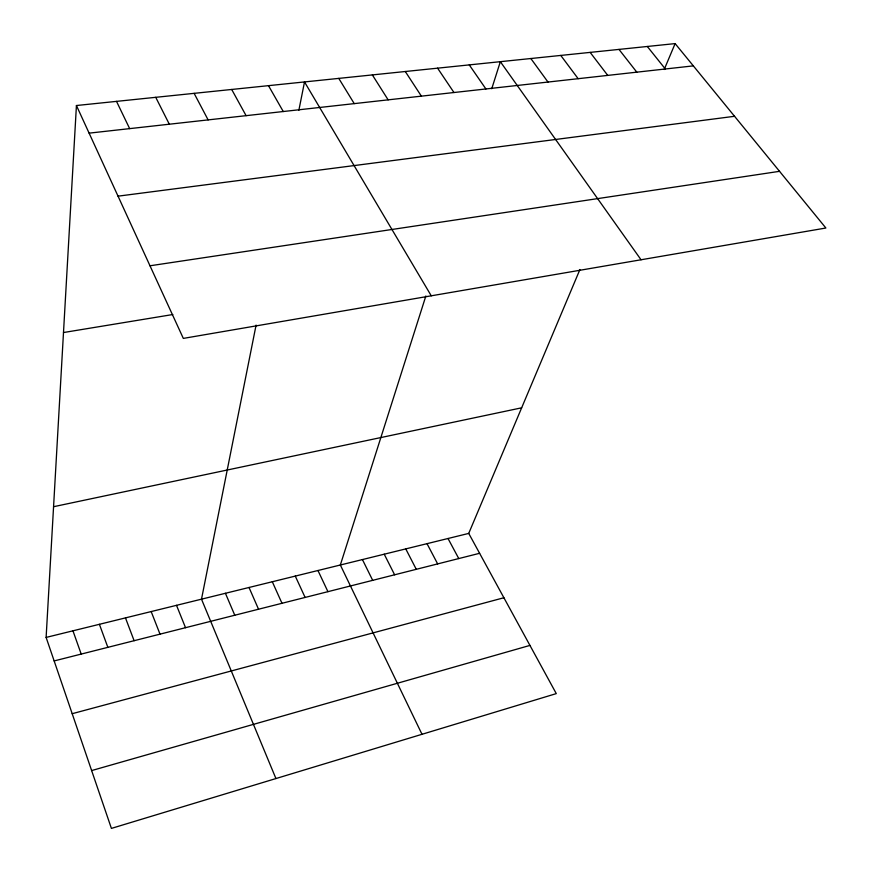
<?xml version="1.0" encoding="UTF-8"?>
<svg xmlns="http://www.w3.org/2000/svg" width="872" height="872" viewBox="0 0 872 872"><rect width="100%" height="100%" fill="white"/><g stroke="black" fill="none" stroke-linecap="round" stroke-linejoin="round"><path stroke-width="1.31" d="M579.913 269.557L468.733 533.402L556.282 693.611L111.409 828.4L46.118 637.421L76.431 105.523L675.124 43.6L825.882 228.017L183.327 338.401L76.431 105.523M256.085 325.114L201.497 599.173L275.934 778.554M298.856 110.319L304.513 81.935L431.259 295.815M425.863 295.979L340.342 565.002L421.993 734.289M491.754 88.715L500.343 61.683L641.04 259.769M664.213 69.488L675.124 43.6M91.636 770.576L529.947 645.411M72.191 713.699L503.896 597.745M54.151 660.932L479.6 553.295M46.118 637.421L468.733 533.402M53.574 506.708L521.652 407.813M63.493 332.537L172.83 314.53M149.995 265.786L779.535 171.326M118.036 196.167L734.551 116.292M89.108 133.144L693.338 65.869M647.318 46.478L665.325 68.986M618.989 49.41L636.811 72.169M590.148 52.385L607.751 75.406M560.772 55.427L578.158 78.698M530.841 58.522L547.987 82.055M469.267 64.899L485.911 88.966M437.591 68.169L453.963 92.53M405.295 71.515L421.372 96.149M372.355 74.916L388.138 99.855M338.772 78.393L354.239 103.626M268.489 85.663L283.258 111.529M231.701 89.467L246.1 115.671M448.012 538.504L458.759 558.56M194.129 93.359L208.125 119.9M427.018 543.67L437.657 563.901M405.763 548.902L416.271 569.307M155.739 97.326L169.321 124.216M384.236 554.2L394.624 574.79M362.436 559.573L372.682 580.338M116.521 101.381L129.656 128.631M317.964 570.517L327.927 591.663M295.281 576.098L305.113 597.44M272.304 581.755L281.983 603.293M249.021 587.477L258.537 609.223M225.423 593.287L234.775 615.229M176.515 605.332L185.529 627.698M151.172 611.566L160.012 634.151M125.47 617.888L134.114 640.702M99.397 624.308L107.856 647.351M72.954 630.816L81.205 654.087"/></g></svg>
